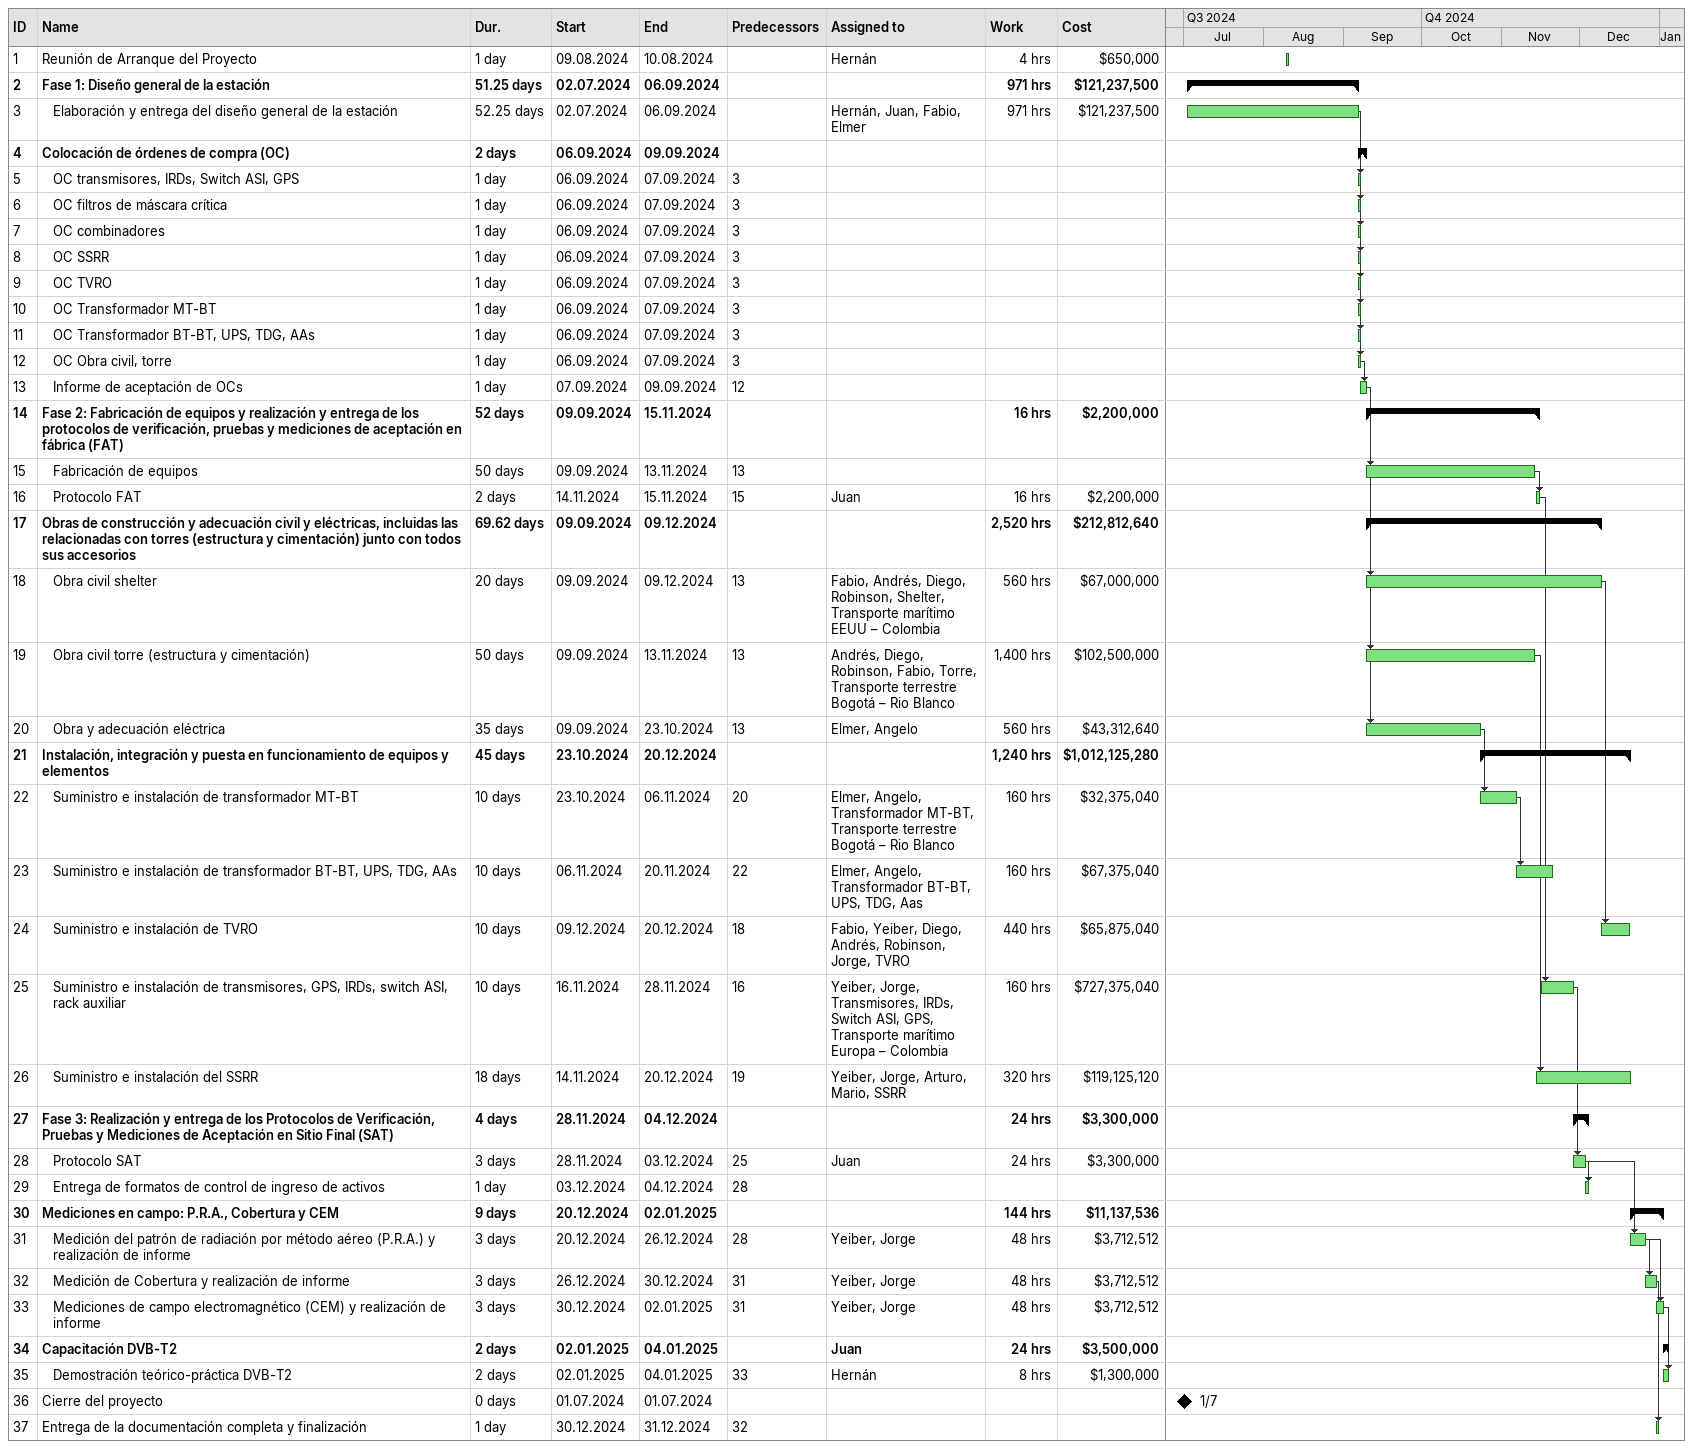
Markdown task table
| ID | Level | Task | Duration | Start | Finish | Predecessors | Resources | Work (h) | Cost ($) |
|---|---|---|---|---|---|---|---|---|---|
| 1 | 1 | Reunión de Arranque del Proyecto | 1d | 2024-08-09 | 2024-08-10 |  | Hernán | 4 | 650000 |
| 2 | 1 | **Fase 1: Diseño general de la estación** | 51.25d | 2024-07-02 | 2024-09-06 |  |  | 971 | 121237500 |
| 3 | 2 | Elaboración y entrega del diseño general de la estación | 52.25d | 2024-07-02 | 2024-09-06 |  | Hernán, Juan, Fabio, Elmer | 971 | 121237500 |
| 4 | 1 | **Colocación de órdenes de compra (OC)** | 2d | 2024-09-06 | 2024-09-09 |  |  |  |  |
| 5 | 2 | OC transmisores, IRDs, Switch ASI, GPS | 1d | 2024-09-06 | 2024-09-07 | 3 |  |  |  |
| 6 | 2 | OC filtros de máscara crítica | 1d | 2024-09-06 | 2024-09-07 | 3 |  |  |  |
| 7 | 2 | OC combinadores | 1d | 2024-09-06 | 2024-09-07 | 3 |  |  |  |
| 8 | 2 | OC SSRR | 1d | 2024-09-06 | 2024-09-07 | 3 |  |  |  |
| 9 | 2 | OC TVRO | 1d | 2024-09-06 | 2024-09-07 | 3 |  |  |  |
| 10 | 2 | OC Transformador MT-BT | 1d | 2024-09-06 | 2024-09-07 | 3 |  |  |  |
| 11 | 2 | OC Transformador BT-BT, UPS, TDG, AAs | 1d | 2024-09-06 | 2024-09-07 | 3 |  |  |  |
| 12 | 2 | OC Obra civil, torre | 1d | 2024-09-06 | 2024-09-07 | 3 |  |  |  |
| 13 | 2 | Informe de aceptación de OCs | 1d | 2024-09-07 | 2024-09-09 | 12 |  |  |  |
| 14 | 1 | **Fase 2: Fabricación de equipos y realización y entrega de los protocolos de verificación, pruebas y mediciones de aceptación en fábrica (FAT)** | 52d | 2024-09-09 | 2024-11-15 |  |  | 16 | 2200000 |
| 15 | 2 | Fabricación de equipos | 50d | 2024-09-09 | 2024-11-13 | 13 |  |  |  |
| 16 | 2 | Protocolo FAT | 2d | 2024-11-14 | 2024-11-15 | 15 | Juan | 16 | 2200000 |
| 17 | 1 | **Obras de construcción y adecuación civil y eléctricas, incluidas las relacionadas con torres (estructura y cimentación) junto con todos sus accesorios** | 69.62d | 2024-09-09 | 2024-12-09 |  |  | 2520 | 212812640 |
| 18 | 2 | Obra civil shelter | 20d | 2024-09-09 | 2024-12-09 | 13 | Fabio, Andrés, Diego, Robinson, Shelter, Transporte marítimo EEUU – Colombia | 560 | 67000000 |
| 19 | 2 | Obra civil torre (estructura y cimentación) | 50d | 2024-09-09 | 2024-11-13 | 13 | Andrés, Diego, Robinson, Fabio, Torre, Transporte terrestre Bogotá – Rio Blanco | 1400 | 102500000 |
| 20 | 2 | Obra y adecuación eléctrica | 35d | 2024-09-09 | 2024-10-23 | 13 | Elmer, Angelo | 560 | 43312640 |
| 21 | 1 | **Instalación, integración y puesta en funcionamiento de equipos y elementos** | 45d | 2024-10-23 | 2024-12-20 |  |  | 1240 | 1012125280 |
| 22 | 2 | Suministro e instalación de transformador MT-BT | 10d | 2024-10-23 | 2024-11-06 | 20 | Elmer, Angelo, Transformador MT-BT, Transporte terrestre Bogotá – Rio Blanco | 160 | 32375040 |
| 23 | 2 | Suministro e instalación de transformador BT-BT, UPS, TDG, AAs | 10d | 2024-11-06 | 2024-11-20 | 22 | Elmer, Angelo, Transformador BT-BT, UPS, TDG, Aas | 160 | 67375040 |
| 24 | 2 | Suministro e instalación de TVRO | 10d | 2024-12-09 | 2024-12-20 | 18 | Fabio, Yeiber, Diego, Andrés, Robinson, Jorge, TVRO | 440 | 65875040 |
| 25 | 2 | Suministro e instalación de transmisores, GPS, IRDs, switch ASI, rack auxiliar | 10d | 2024-11-16 | 2024-11-28 | 16 | Yeiber, Jorge, Transmisores, IRDs, Switch ASI, GPS, Transporte marítimo Europa – Colombia | 160 | 727375040 |
| 26 | 2 | Suministro e instalación del SSRR | 18d | 2024-11-14 | 2024-12-20 | 19 | Yeiber, Jorge, Arturo, Mario, SSRR | 320 | 119125120 |
| 27 | 1 | **Fase 3: Realización y entrega de los Protocolos de Verificación, Pruebas y Mediciones de Aceptación en Sitio Final (SAT)** | 4d | 2024-11-28 | 2024-12-04 |  |  | 24 | 3300000 |
| 28 | 2 | Protocolo SAT | 3d | 2024-11-28 | 2024-12-03 | 25 | Juan | 24 | 3300000 |
| 29 | 2 | Entrega de formatos de control de ingreso de activos | 1d | 2024-12-03 | 2024-12-04 | 28 |  |  |  |
| 30 | 1 | **Mediciones en campo: P.R.A., Cobertura y CEM** | 9d | 2024-12-20 | 2025-01-02 |  |  | 144 | 11137536 |
| 31 | 2 | Medición del patrón de radiación por método aéreo (P.R.A.) y realización de informe | 3d | 2024-12-20 | 2024-12-26 | 28 | Yeiber, Jorge | 48 | 3712512 |
| 32 | 2 | Medición de Cobertura y realización de informe | 3d | 2024-12-26 | 2024-12-30 | 31 | Yeiber, Jorge | 48 | 3712512 |
| 33 | 2 | Mediciones de campo electromagnético (CEM) y realización de informe | 3d | 2024-12-30 | 2025-01-02 | 31 | Yeiber, Jorge | 48 | 3712512 |
| 34 | 1 | **Capacitación DVB-T2** | 2d | 2025-01-02 | 2025-01-04 |  | Juan | 24 | 3500000 |
| 35 | 2 | Demostración teórico-práctica DVB-T2 | 2d | 2025-01-02 | 2025-01-04 | 33 | Hernán | 8 | 1300000 |
| 36 | 1 | Cierre del proyecto | 0d | 2024-07-01 | 2024-07-01 |  |  |  |  |
| 37 | 1 | Entrega de la documentación completa y finalización | 1d | 2024-12-30 | 2024-12-31 | 32 |  |  |  |
